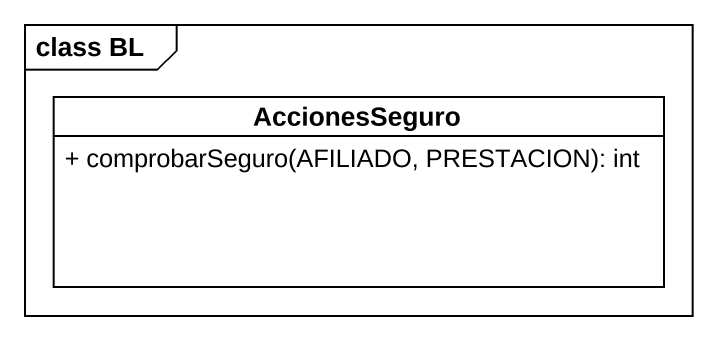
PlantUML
@startuml
mainframe class BL
hide circle
hide empty members
skinparam classAttributeIconSize 0
class AccionesSeguro {
  + comprobarSeguro(AFILIADO, PRESTACION): int
}
@enduml
